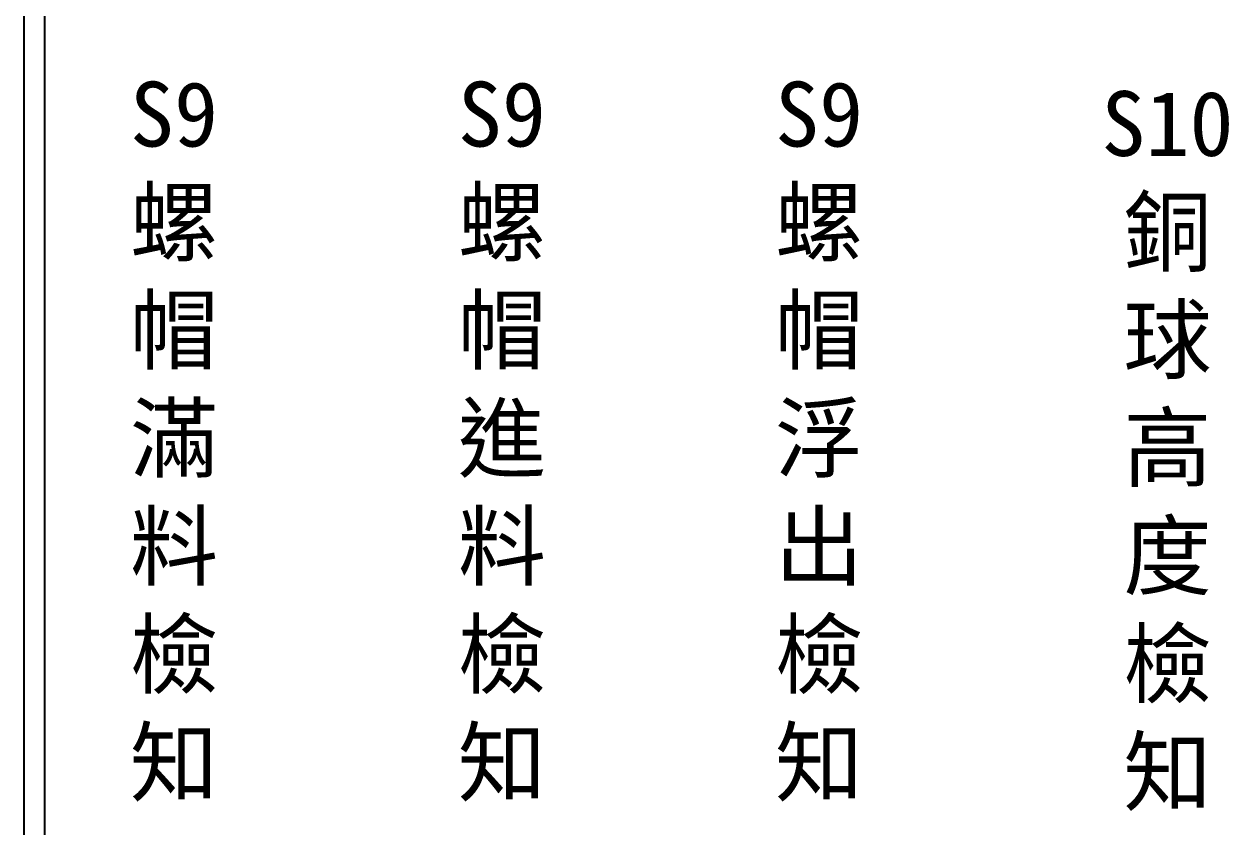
# Model space of a CAD drawing. Extents: x 325 to 612, y 3 to 207.
# Drawn here: x 325.3 to 397.9, y 50.4 to 98.7 of the extents above; entities that cross this region are included whole.
import ezdxf

# ---------------------------------------------------------------- set-up
doc = ezdxf.new("R2010")
doc.units = 0
doc.layers.add('圖框層', color=7, linetype='CONTINUOUS')
doc.layers.add('標尺寸層', color=3, linetype='CONTINUOUS')
doc.styles.add('CNS', font='romanc.shx', dxfattribs={"bigfont": 'chineset.shx'})

msp = doc.modelspace()

# ---------------------------------------------------------------- linework, layer by layer
at = {"layer": '圖框層', "color": 7}
for p, q in [((325.319, 3), (325.319, 206.969)), ((326.569, 4.25), (326.569, 205.719))]:
    msp.add_line(p, q, dxfattribs=at)

# ---------------------------------------------------------------- texts
at = {"layer": '標尺寸層', "color": 7, "char_height": 3.9, "width": 4.96081, "attachment_point": 5, "style": 'CNS'}
for s, insert in [('{\\fDFKai-SB|b0|i0|c136|p65;S9螺帽滿料檢知}', (334.346, 73.584)), ('{\\fDFKai-SB|b0|i0|c136|p65;S9螺帽進料檢知}', (354.085, 73.584)), ('{\\fDFKai-SB|b0|i0|c136|p65;S9螺帽浮出檢知}', (373.18, 73.584)), ('{\\fDFKai-SB|b0|i0|c136|p65;S10銅球高度檢知}', (394.153, 73.017))]:
    msp.add_mtext(s, dxfattribs=dict(at, insert=insert))

doc.saveas('drawing.dxf')
